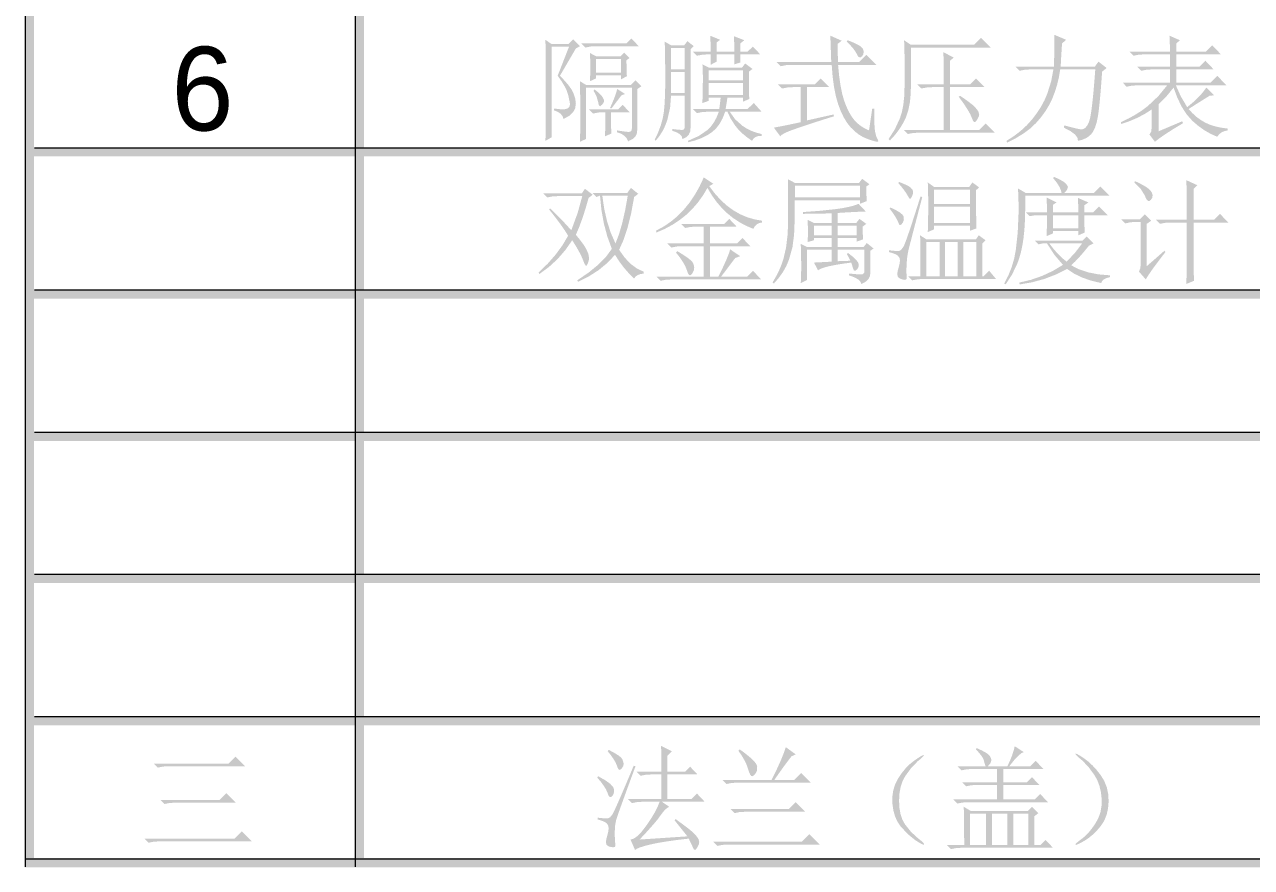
# Model space of a CAD drawing. Header units: millimetres. Extents: x 0 to 169, y 13 to 258.
# Drawn here: x 0 to 44.57, y 12.71 to 43.32 of the extents above; entities that cross this region are included whole.
import ezdxf

# ---------------------------------------------------------------- set-up
doc = ezdxf.new("R2010")
doc.units = ezdxf.units.MM

msp = doc.modelspace()

# ---------------------------------------------------------------- hatches: boundary and pattern name
h = msp.add_hatch(color=0)
h.dxf.hatch_style = 2
h.paths.add_polyline_path([(0, 12.706615), (0.338667, 12.706615), (0.338667, 258.105892), (0, 258.105892)])
h = msp.add_hatch(color=0)
h.dxf.hatch_style = 2
h.paths.add_polyline_path([(0, 12.706615), (0.338667, 12.706615), (0.338667, 258.105892), (0, 258.105892)])
h = msp.add_hatch(color=0)
h.dxf.hatch_style = 2
h.paths.add_polyline_path([(11.9888, 12.706615), (12.327467, 12.706615), (12.327467, 241.638226), (11.9888, 241.638226)])
h = msp.add_hatch(color=0)
h.paths.add_polyline_path([(20.672998, 40.91649), (20.706071, 40.966099), (20.804256, 40.887551), (20.883838, 40.817271), (20.944816, 40.755259), (20.987191, 40.701516), (21.0368, 40.614699), (21.053337, 40.552688), (21.0368, 40.486542), (20.987191, 40.420396), (20.933447, 40.370786), (20.904509, 40.35425), (20.863168, 40.391457), (20.838363, 40.503078), (20.780485, 40.70565)])
h.paths.add_polyline_path([(21.532894, 40.982635), (21.814014, 40.800734), (21.681722, 40.751125), (21.491553, 40.498944), (21.31792, 40.271568), (21.268311, 40.288104), (21.343414, 40.458292), (21.406115, 40.607809), (21.467437, 40.772485)])
h.paths.add_polyline_path([(20.226514, 42.636281), (21.863623, 42.636281), (22.045524, 42.818182), (22.310108, 42.537063), (20.772217, 42.537063), (20.565511, 42.52466), (20.375342, 42.487453)])
h.paths.add_polyline_path([(21.08641, 39.262844), (21.098812, 39.672121), (21.102946, 40.139276), (21.053337, 40.139276), (20.846631, 40.126874), (20.656462, 40.089667), (20.507634, 40.238495), (21.565967, 40.238495), (21.731332, 40.403859), (21.979378, 40.139276), (21.301384, 40.139276), (21.302417, 39.910866), (21.305518, 39.705194), (21.310685, 39.522259), (21.31792, 39.362063)])
h.paths.add_polyline_path([(20.755681, 42.074042), (20.755681, 41.577948), (21.665186, 41.577948), (21.665186, 42.074042)])
h.paths.add_polyline_path([(20.540707, 41.263755), (20.557243, 41.781898), (20.540707, 42.289016), (20.755681, 42.17326), (21.648649, 42.17326), (21.780941, 42.305552), (21.979378, 42.107115), (21.863623, 42.024432), (21.88016, 41.445656), (21.665186, 41.329901), (21.665186, 41.478729), (20.755681, 41.478729), (20.755681, 41.362974)])
h.paths.add_polyline_path([(21.516358, 39.477818), (21.653903, 39.456027), (21.769228, 39.439922), (21.862848, 39.428983), (21.935281, 39.422696), (21.989972, 39.426916), (22.029677, 39.44819), (22.053879, 39.487033), (22.062061, 39.543964), (22.062061, 41.032245), (20.391878, 41.032245), (20.391878, 39.163625), (20.176905, 39.064406), (20.189307, 39.581171), (20.193441, 40.139276), (20.176905, 41.263755), (20.391878, 41.131464), (22.028988, 41.131464), (22.194352, 41.296828), (22.409326, 41.081854), (22.260498, 40.982635), (22.260498, 39.527427), (22.243962, 39.369642), (22.194352, 39.257332), (22.095134, 39.16707), (21.929769, 39.080943), (21.872925, 39.194631), (21.785075, 39.287648), (21.666219, 39.359995), (21.516358, 39.411672)])
h.paths.add_polyline_path([(18.93667, 39.461281), (18.936606, 39.832706), (18.936412, 40.182167), (18.936089, 40.509667), (18.935637, 40.815204), (18.935055, 41.098778), (18.934345, 41.36039), (18.933505, 41.60004), (18.932536, 41.817727), (18.931438, 42.013451), (18.930211, 42.187213), (18.928854, 42.339013), (18.927368, 42.46885), (18.925753, 42.576724), (18.924009, 42.662636), (18.922136, 42.726586), (18.920134, 42.768573), (19.135108, 42.619745), (19.763493, 42.619745), (19.928858, 42.785109), (20.176905, 42.537063), (20.028076, 42.45438), (19.4493, 41.462193), (19.6219, 41.281411), (19.759359, 41.11975), (19.861678, 40.977726), (19.928858, 40.855856), (20.003272, 40.644327), (20.028076, 40.453469), (20.003272, 40.28397), (19.928858, 40.139276), (19.792432, 40.011118), (19.581592, 39.891229), (19.541284, 39.997683), (19.469971, 40.085533), (19.367652, 40.154779), (19.234326, 40.205422), (19.234326, 40.271568), (19.531983, 40.238495), (19.66014, 40.250897), (19.746957, 40.288104), (19.796566, 40.345982), (19.813102, 40.420396), (19.808968, 40.466905), (19.796566, 40.540285), (19.775895, 40.640537), (19.746957, 40.767661), (19.698381, 40.91649), (19.618799, 41.081854), (19.508211, 41.263755), (19.366618, 41.462193), (19.78003, 42.520526), (19.151644, 42.520526), (19.151644, 39.229771), (18.920134, 39.097479)])
h = msp.add_hatch(color=0)
h.paths.add_polyline_path([(25.782764, 42.338625), (25.78173, 42.528794), (25.77863, 42.685891), (25.773462, 42.809914), (25.766227, 42.900865), (26.146566, 42.752036), (25.997738, 42.636281), (25.997738, 42.338625), (26.262321, 42.338625), (26.460759, 42.520526), (26.725342, 42.239406), (25.997738, 42.239406), (25.997738, 41.94175), (25.782764, 41.875604), (25.782764, 42.239406), (25.137842, 42.239406), (25.137842, 41.974823), (24.922868, 41.859068), (24.922868, 42.239406), (24.823649, 42.239406), (24.616944, 42.227004), (24.426774, 42.189797), (24.277946, 42.338625), (24.922868, 42.338625), (24.921835, 42.536029), (24.918734, 42.698293), (24.913566, 42.825417), (24.906332, 42.917401), (25.270134, 42.768573), (25.137842, 42.669354), (25.137842, 42.338625)])
h.paths.add_polyline_path([(26.311931, 41.048781), (26.316065, 40.809003), (26.328467, 40.618833), (26.096957, 40.519615), (26.096957, 40.668443), (25.534717, 40.668443), (25.468571, 40.255031), (26.262321, 40.255031), (26.493832, 40.470005), (26.774951, 40.155813), (25.617399, 40.155813), (25.815837, 39.878827), (26.08042, 39.643182), (26.235449, 39.543964), (26.402881, 39.461281), (26.582715, 39.395135), (26.774951, 39.345526), (26.774951, 39.27938), (26.647827, 39.268011), (26.547575, 39.233905), (26.474195, 39.177061), (26.427686, 39.097479), (26.240703, 39.230804), (26.076975, 39.366197), (25.937018, 39.503656), (25.821349, 39.643182), (25.647027, 39.9119), (25.534717, 40.155813), (25.452035, 40.155813), (25.359103, 39.916206), (25.246018, 39.710706), (25.113296, 39.540346), (24.961453, 39.40616), (24.787734, 39.293591), (24.588694, 39.196009), (24.363815, 39.113929), (24.112582, 39.04787), (24.096045, 39.097479), (24.476384, 39.266978), (24.790576, 39.477818), (24.922868, 39.607009), (25.038623, 39.763072), (25.137842, 39.946006), (25.220524, 40.155813), (24.823649, 40.155813), (24.616944, 40.14341), (24.426774, 40.106203), (24.277946, 40.255031), (25.237061, 40.255031), (25.266, 40.474139), (25.28667, 40.668443), (24.856722, 40.668443), (24.856722, 40.552688), (24.625212, 40.470005), (24.641748, 41.280292), (24.640715, 41.472528), (24.637614, 41.635826), (24.632447, 41.770184), (24.625212, 41.875604), (24.856722, 41.759849), (26.063884, 41.759849), (26.179639, 41.908677), (26.444222, 41.71024), (26.311931, 41.611021)])
h.paths.add_polyline_path([(24.856722, 41.66063), (24.856722, 41.296828), (26.096957, 41.296828), (26.096957, 41.66063)])
h.paths.add_polyline_path([(24.856722, 41.197609), (24.856722, 40.767661), (26.096957, 40.767661), (26.096957, 41.197609)])
h.paths.add_polyline_path([(23.252686, 42.702427), (23.484196, 42.570135), (23.963753, 42.570135), (24.079509, 42.718964), (24.311019, 42.537063), (24.195264, 42.421307), (24.195264, 39.593573), (24.182862, 39.442678), (24.129118, 39.320721), (24.034033, 39.227704), (23.897608, 39.163625), (23.87487, 39.256643), (23.806657, 39.337258), (23.692969, 39.405471), (23.533806, 39.461281), (23.533806, 39.527427), (23.745334, 39.502622), (23.886583, 39.494354), (23.933006, 39.503656), (23.964442, 39.531561), (23.980376, 39.57807), (23.98029, 39.643182), (23.98029, 40.734589), (23.484196, 40.734589), (23.451123, 40.301196), (23.351905, 39.863668), (23.275423, 39.651709), (23.178272, 39.453702), (23.060449, 39.269131), (22.921957, 39.097479), (22.888884, 39.130552), (23.01506, 39.39927), (23.112815, 39.659719), (23.182664, 39.9119), (23.225125, 40.155813), (23.24993, 40.423583), (23.266466, 40.74768), (23.274734, 41.128621), (23.274734, 41.566924), (23.272657, 41.789122), (23.270514, 41.988517), (23.268243, 42.165046), (23.265777, 42.318643), (23.263053, 42.449245), (23.260007, 42.556786), (23.256572, 42.641201)])
h.paths.add_polyline_path([(23.484196, 42.470917), (23.484196, 41.693703), (23.98029, 41.693703), (23.98029, 42.470917)])
h.paths.add_polyline_path([(23.484196, 41.594484), (23.484196, 40.833807), (23.98029, 40.833807), (23.98029, 41.594484)])
h = msp.add_hatch(color=0)
h.paths.add_polyline_path([(28.428597, 39.84162), (29.387712, 40.056594), (29.404248, 39.990448), (28.935112, 39.842739), (28.536773, 39.714151), (28.209748, 39.6052), (27.954552, 39.516403), (27.759129, 39.444228), (27.610732, 39.377221), (27.508843, 39.316415), (27.452946, 39.262844), (27.221436, 39.577036), (27.729932, 39.676255), (28.197087, 39.775474), (28.197087, 41.048781), (27.915967, 41.048781), (27.709261, 41.036379), (27.519092, 40.999172), (27.370264, 41.148), (28.709717, 41.148), (28.924691, 41.362974), (29.238884, 41.048781), (28.428597, 41.048781)])
h.paths.add_polyline_path([(29.900342, 42.752036), (30.046156, 42.695279), (30.169748, 42.641104), (30.271637, 42.590031), (30.352339, 42.542575), (30.455691, 42.446801), (30.48463, 42.338625), (30.467405, 42.239406), (30.429509, 42.17326), (30.384033, 42.136053), (30.346826, 42.123651), (30.284815, 42.156724), (30.231071, 42.255943), (30.171127, 42.358262), (30.090511, 42.466783), (29.989225, 42.581504), (29.867269, 42.702427)])
h.paths.add_polyline_path([(29.53654, 42.619745), (29.540674, 42.264211), (29.553076, 41.958286), (30.313753, 41.958286), (30.578337, 42.22287), (30.942139, 41.859068), (29.553076, 41.859068), (29.591403, 41.461245), (29.640582, 41.111482), (29.701129, 40.810295), (29.773563, 40.5582), (29.855211, 40.344173), (29.943061, 40.156502), (30.037112, 39.994668), (30.137365, 39.858156), (30.2489, 39.741368), (30.376454, 39.639048), (30.519512, 39.551198), (30.677556, 39.477818), (30.731299, 39.84162), (30.793311, 40.271568), (30.875993, 40.271568), (30.870912, 39.976151), (30.872548, 39.735511), (30.881419, 39.550681), (30.898042, 39.422696), (30.946962, 39.241484), (31.008285, 39.114016), (31.016553, 39.076809), (30.975212, 39.064406), (30.926722, 39.071555), (30.847743, 39.092656), (30.738792, 39.127193), (30.600385, 39.174649), (30.449404, 39.240709), (30.30204, 39.331057), (30.157777, 39.445175), (30.016097, 39.582549), (29.881738, 39.750928), (29.759782, 39.949796), (29.650228, 40.178636), (29.553076, 40.436932), (29.470394, 40.730454), (29.404248, 41.065318), (29.354639, 41.441522), (29.321566, 41.859068), (27.866358, 41.859068), (27.659652, 41.846665), (27.469483, 41.809458), (27.320655, 41.958286), (29.30503, 41.958286), (29.271957, 42.917401), (29.685368, 42.7355)])
h = msp.add_hatch(color=0)
h.paths.add_polyline_path([(32.43042, 41.148), (33.389535, 41.148), (33.389535, 41.892141), (33.385401, 42.123651), (33.372998, 42.322089), (33.753337, 42.123651), (33.621045, 42.007896), (33.621045, 41.148), (34.348649, 41.148), (34.563623, 41.362974), (34.877816, 41.048781), (33.621045, 41.048781), (33.621045, 39.494354), (34.679378, 39.494354), (34.910889, 39.725865), (35.241618, 39.395135), (32.48003, 39.395135), (32.273324, 39.382733), (32.083155, 39.345526), (31.934326, 39.494354), (33.389535, 39.494354), (33.389535, 41.048781), (32.976123, 41.048781), (32.769418, 41.036379), (32.579248, 40.999172)])
h.paths.add_polyline_path([(31.967399, 42.156724), (31.963265, 42.421307), (31.950863, 42.752036), (32.19891, 42.586672), (34.497477, 42.586672), (34.745524, 42.834719), (35.09279, 42.487453), (32.19891, 42.487453), (32.19891, 41.197609), (32.193828, 40.828726), (32.162392, 40.499633), (32.105117, 40.210848), (32.022521, 39.962887), (31.914948, 39.739559), (31.782053, 39.523982), (31.62332, 39.31564), (31.438233, 39.114016), (31.388623, 39.163625), (31.616, 39.519159), (31.802035, 39.924302), (31.874382, 40.156846), (31.926058, 40.42453), (31.957064, 40.727354), (31.967399, 41.065318)])
h.paths.add_polyline_path([(33.935238, 40.701516), (33.984847, 40.734589), (34.167782, 40.609532), (34.319711, 40.498944), (34.440633, 40.402826), (34.53055, 40.321177), (34.642171, 40.180617), (34.679378, 40.056594), (34.662842, 39.978735), (34.613233, 39.880205), (34.555355, 39.800968), (34.514014, 39.775474), (34.464405, 39.812681), (34.414795, 39.924302), (34.353817, 40.065896), (34.253565, 40.242629), (34.114038, 40.454502)])
h = msp.add_hatch(color=0)
h.dxf.hatch_style = 2
h.paths.add_polyline_path([(37.689014, 42.636281), (37.660075, 42.185663), (37.639405, 41.792922), (38.879639, 41.792922), (39.011931, 41.974823), (39.309587, 41.743313), (39.144222, 41.611021), (39.123562, 41.313634), (39.102967, 41.041633), (39.082501, 40.795082), (39.062229, 40.574047), (39.042215, 40.378592), (39.022524, 40.208781), (39.003221, 40.064679), (38.98437, 39.946351), (38.941995, 39.750928), (38.889285, 39.585994), (38.82624, 39.451032), (38.752859, 39.345526), (38.66389, 39.26181), (38.553733, 39.192564), (38.421872, 39.137787), (38.26779, 39.097479), (38.248153, 39.214268), (38.156169, 39.333124), (37.991838, 39.454047), (37.75516, 39.577036), (37.771696, 39.659719), (37.963933, 39.607095), (38.12723, 39.565323), (38.261589, 39.53492), (38.367009, 39.516403), (38.453825, 39.523551), (38.532373, 39.569457), (38.602653, 39.653604), (38.664665, 39.775474), (38.693604, 39.866941), (38.722543, 40.000783), (38.751481, 40.177), (38.78042, 40.395591), (38.809359, 40.656557), (38.838298, 40.959898), (38.867237, 41.305613), (38.896175, 41.693703), (37.622868, 41.693703), (37.573345, 41.403368), (37.507802, 41.128018), (37.426756, 40.868172), (37.330724, 40.624345), (37.21695, 40.392835), (37.081988, 40.169593), (36.925322, 39.954619), (36.746436, 39.747913), (36.537663, 39.551457), (36.291683, 39.366886), (36.008496, 39.193683), (35.688102, 39.031333), (35.671566, 39.097479), (35.94037, 39.270165), (36.184885, 39.457836), (36.40563, 39.661011), (36.60312, 39.880205), (36.776753, 40.108529), (36.925581, 40.338403), (37.049604, 40.56931), (37.148823, 40.800734), (37.292828, 41.255487), (37.374821, 41.693703), (36.547998, 41.693703), (36.341293, 41.681301), (36.151123, 41.644094), (36.002295, 41.792922), (37.391358, 41.792922), (37.404794, 42.162925), (37.412028, 42.479185), (37.413062, 42.741701), (37.407894, 42.950474), (37.837842, 42.768573)])
h = msp.add_hatch(color=0)
h.dxf.hatch_style = 2
h.paths.add_polyline_path([(41.194743, 39.444745), (42.054639, 39.808547), (42.087712, 39.742401), (41.750781, 39.538796), (41.467595, 39.357928), (41.238151, 39.199799), (41.062451, 39.064406), (40.864014, 39.32899), (40.926026, 39.428208), (40.946696, 39.593573), (40.946696, 40.238495), (40.703817, 40.081398), (40.4382, 39.940839), (40.149846, 39.816815), (39.838753, 39.709328), (39.822217, 39.775474), (40.107471, 39.9119), (40.36792, 40.056594), (40.603565, 40.209556), (40.814405, 40.370786), (41.186475, 40.722186), (41.508936, 41.114927), (40.434066, 41.114927), (40.22736, 41.102525), (40.037191, 41.065318), (39.888363, 41.214146), (41.608155, 41.214146), (41.608155, 41.693703), (40.963233, 41.693703), (40.756527, 41.681301), (40.566358, 41.644094), (40.41753, 41.792922), (41.608155, 41.792922), (41.608155, 42.239406), (40.682113, 42.239406), (40.475407, 42.227004), (40.285238, 42.189797), (40.13641, 42.338625), (41.608155, 42.338625), (41.60402, 42.640415), (41.591618, 42.917401), (41.971957, 42.752036), (41.839665, 42.636281), (41.839665, 42.338625), (42.914535, 42.338625), (43.146045, 42.570135), (43.460238, 42.239406), (41.839665, 42.239406), (41.839665, 41.792922), (42.683024, 41.792922), (42.897998, 42.007896), (43.195655, 41.693703), (41.839665, 41.693703), (41.839665, 41.214146), (43.079899, 41.214146), (43.327946, 41.462193), (43.658675, 41.114927), (41.823128, 41.114927), (42.009164, 40.701516), (42.23654, 40.321177), (42.459782, 40.508246), (42.649951, 40.689113), (42.807048, 40.86378), (42.931071, 41.032245), (43.212191, 40.751125), (43.046826, 40.734589), (42.641683, 40.482408), (42.286149, 40.255031), (42.422575, 40.106289), (42.567269, 39.9746), (42.720231, 39.860482), (42.881462, 39.76445), (43.057162, 39.685815), (43.253532, 39.623201), (43.470573, 39.576089), (43.708285, 39.543964), (43.708285, 39.477818), (43.585295, 39.450946), (43.480908, 39.403404), (43.395126, 39.335191), (43.327946, 39.246307), (43.091354, 39.350694), (42.86148, 39.481952), (42.638841, 39.640082), (42.423953, 39.825083), (42.223362, 40.049359), (42.042926, 40.325311), (41.882126, 40.65294), (41.740446, 41.032245), (41.488265, 40.722186), (41.194743, 40.420396)])
h = msp.add_hatch(color=0)
h.dxf.hatch_style = 2
h.paths.add_polyline_path([(0.338667, 38.529948), (168.994667, 38.529948), (168.994667, 38.8686), (0.338667, 38.8686)])
h = msp.add_hatch(color=0)
h.paths.add_polyline_path([(24.674821, 37.769271), (25.022087, 37.53776), (24.873259, 37.455078), (25.073246, 37.189461), (25.284603, 36.95485), (25.507329, 36.751245), (25.741423, 36.578646), (25.986886, 36.437052), (26.243718, 36.326465), (26.511918, 36.246883), (26.791488, 36.198307), (26.791488, 36.132161), (26.685034, 36.111491), (26.597184, 36.066016), (26.527938, 35.995736), (26.477295, 35.900651), (26.216071, 36.010722), (25.969833, 36.142497), (25.738581, 36.295976), (25.522315, 36.471159), (25.321035, 36.668046), (25.134741, 36.886637), (24.963434, 37.126933), (24.807113, 37.388932), (24.644332, 37.114014), (24.461914, 36.859766), (24.259859, 36.626188), (24.038168, 36.413281), (23.796839, 36.221045), (23.535873, 36.049479), (23.25527, 35.898584), (22.95503, 35.768359), (22.938493, 35.834505), (23.21522, 35.984108), (23.474894, 36.160067), (23.717515, 36.36238), (23.943083, 36.591048), (24.151597, 36.846071), (24.343058, 37.12745), (24.517466, 37.435183)])
h.paths.add_polyline_path([(23.847998, 36.082552), (25.418962, 36.082552), (25.600863, 36.264453), (25.865446, 35.983333), (24.906332, 35.983333), (24.906332, 35.371484), (25.881983, 35.371484), (26.08042, 35.569922), (26.36154, 35.272266), (24.906332, 35.272266), (24.906332, 34.164323), (25.203988, 34.164323), (25.367285, 34.499186), (25.493376, 34.776172), (25.582259, 34.99528), (25.633936, 35.15651), (25.997738, 34.908464), (25.815837, 34.842318), (25.303207, 34.164323), (26.245785, 34.164323), (26.460759, 34.379297), (26.758415, 34.065104), (23.500733, 34.065104), (23.294027, 34.052702), (23.103858, 34.015495), (22.95503, 34.164323), (24.674821, 34.164323), (24.674821, 35.272266), (23.897608, 35.272266), (23.690902, 35.259863), (23.500733, 35.222656), (23.351905, 35.371484), (24.674821, 35.371484), (24.674821, 35.983333), (24.393701, 35.983333), (24.186996, 35.970931), (23.996826, 35.933724)])
h.paths.add_polyline_path([(23.666097, 35.040755), (23.715707, 35.090365), (23.94937, 34.945757), (24.121539, 34.82647), (24.232729, 34.733022), (24.283458, 34.665929), (24.315842, 34.570155), (24.327556, 34.495052), (24.311708, 34.387565), (24.266922, 34.296615), (24.216623, 34.234603), (24.178727, 34.213932), (24.146688, 34.225301), (24.116716, 34.259408), (24.08881, 34.316252), (24.062972, 34.395833), (24.007162, 34.53536), (23.922412, 34.689355), (23.808724, 34.857821)])
h = msp.add_hatch(color=0)
h.paths.add_polyline_path([(28.676644, 36.016406), (28.676644, 35.669141), (29.321566, 35.669141), (29.321566, 36.016406)])
h.paths.add_polyline_path([(29.53654, 36.016406), (29.53654, 35.669141), (30.231071, 35.669141), (30.231071, 36.016406)])
h.paths.add_polyline_path([(30.297217, 36.810156), (30.5618, 36.529036), (30.410905, 36.525936), (30.18973, 36.516634), (29.898275, 36.501131), (29.53654, 36.479427), (29.53654, 36.115625), (30.214535, 36.115625), (30.33029, 36.264453), (30.578337, 36.082552), (30.446045, 35.983333), (30.450179, 35.727018), (30.462582, 35.520312), (30.231071, 35.43763), (30.231071, 35.569922), (29.53654, 35.569922), (29.53654, 35.239193), (30.479118, 35.239193), (30.594873, 35.388021), (30.84292, 35.189583), (30.727165, 35.106901), (30.727165, 34.329687), (30.712696, 34.191195), (30.652751, 34.073372), (30.547331, 33.976221), (30.396436, 33.89974), (30.362329, 33.98759), (30.276546, 34.069238), (30.139087, 34.144686), (29.949951, 34.213932), (29.949951, 34.280078), (30.094732, 34.265609), (30.215224, 34.255273), (30.311945, 34.249072), (30.385411, 34.247005), (30.440102, 34.255273), (30.479807, 34.280078), (30.504009, 34.321419), (30.512191, 34.379297), (30.512191, 35.139974), (29.53654, 35.139974), (29.53654, 34.726562), (29.999561, 34.743099), (29.933415, 34.879525), (29.867269, 34.991146), (29.916878, 35.024219), (30.083363, 34.893047), (30.202821, 34.780995), (30.275771, 34.68858), (30.302729, 34.616319), (30.293772, 34.508832), (30.247608, 34.434418), (30.193864, 34.392388), (30.164925, 34.379297), (30.123584, 34.399967), (30.09878, 34.461979), (30.032634, 34.676953), (29.785879, 34.643622), (29.566512, 34.609774), (29.374534, 34.575409), (29.209945, 34.540527), (29.072744, 34.505129), (28.962932, 34.469214), (28.880508, 34.432782), (28.825472, 34.395833), (28.676644, 34.676953), (29.321566, 34.710026), (29.321566, 35.139974), (28.428597, 35.139974), (28.428597, 34.048568), (28.197087, 33.932812), (28.204322, 34.054597), (28.209489, 34.204286), (28.21259, 34.380847), (28.213623, 34.583247), (28.209489, 34.995969), (28.197087, 35.354948), (28.428597, 35.239193), (29.321566, 35.239193), (29.321566, 35.569922), (28.676644, 35.569922), (28.676644, 35.48724), (28.445134, 35.421094), (28.457536, 35.652604), (28.46167, 35.851042), (28.445134, 36.23138), (28.676644, 36.115625), (29.321566, 36.115625), (29.321566, 36.462891), (28.279769, 36.446354), (28.279769, 36.5125), (28.871637, 36.55453), (29.45937, 36.617231), (29.732135, 36.657452), (29.963043, 36.703358), (30.151576, 36.754432)])
h.paths.add_polyline_path([(27.982113, 37.471615), (27.982113, 37.041667), (30.346826, 37.041667), (30.346826, 37.471615)])
h.paths.add_polyline_path([(27.171826, 33.949349), (27.302051, 34.176725), (27.411605, 34.395833), (27.500488, 34.606673), (27.568701, 34.809245), (27.663786, 35.223345), (27.71753, 35.674653), (27.725023, 35.809518), (27.730965, 35.978424), (27.735358, 36.181308), (27.7382, 36.418104), (27.739492, 36.688749), (27.739234, 36.993177), (27.737425, 37.331324), (27.734066, 37.703125), (27.982113, 37.570833), (30.313753, 37.570833), (30.429509, 37.719661), (30.694092, 37.521224), (30.578337, 37.438542), (30.582471, 37.149154), (30.594873, 36.909375), (30.346826, 36.810156), (30.346826, 36.942448), (27.982113, 36.942448), (27.980132, 36.560042), (27.974534, 36.223112), (27.965835, 35.931657), (27.954552, 35.685677), (27.895985, 35.235059), (27.767139, 34.776172), (27.671021, 34.548796), (27.548031, 34.329687), (27.398169, 34.118848), (27.221436, 33.916276)])
h = msp.add_hatch(color=0)
h.paths.add_polyline_path([(33.042269, 37.322786), (33.042269, 36.810156), (34.348649, 36.810156), (34.348649, 37.322786)])
h.paths.add_polyline_path([(33.042269, 36.710937), (33.042269, 36.115625), (34.348649, 36.115625), (34.348649, 36.710937)])
h.paths.add_polyline_path([(32.761149, 35.421094), (32.761149, 34.180859), (33.240707, 34.180859), (33.240707, 35.421094)])
h.paths.add_polyline_path([(33.439144, 35.421094), (33.439144, 34.180859), (33.902165, 34.180859), (33.902165, 35.421094)])
h.paths.add_polyline_path([(34.100602, 35.421094), (34.100602, 34.180859), (34.58016, 34.180859), (34.58016, 35.421094)])
h.paths.add_polyline_path([(32.810759, 35.784896), (32.817993, 35.962663), (32.823161, 36.181771), (32.826262, 36.44222), (32.827295, 36.74401), (32.826262, 37.038566), (32.823161, 37.277311), (32.817993, 37.460246), (32.810759, 37.58737), (33.042269, 37.422005), (34.315576, 37.422005), (34.431332, 37.58737), (34.679378, 37.405469), (34.563623, 37.30625), (34.564657, 36.847363), (34.567757, 36.462891), (34.572925, 36.152832), (34.58016, 35.917187), (34.348649, 35.834505), (34.348649, 36.016406), (33.042269, 36.016406), (33.042269, 35.884115)])
h.paths.add_polyline_path([(32.529639, 35.669141), (32.761149, 35.520312), (34.563623, 35.520312), (34.662842, 35.669141), (34.910889, 35.48724), (34.795134, 35.371484), (34.795134, 34.180859), (34.844743, 34.180859), (35.043181, 34.379297), (35.291227, 34.081641), (32.645394, 34.081641), (32.438688, 34.069238), (32.248519, 34.032031), (32.099691, 34.180859), (32.546175, 34.180859), (32.546175, 35.272266), (32.542041, 35.454167)])
h.paths.add_polyline_path([(32.612321, 37.058203), (32.499161, 36.628524), (32.3995, 36.249036), (32.313405, 35.919804), (32.24094, 35.640891), (32.182169, 35.412363), (32.137156, 35.234283), (32.105968, 35.106718), (32.088667, 35.029731), (32.055594, 34.801666), (32.039057, 34.528125), (32.036904, 34.390666), (32.038368, 34.275944), (32.042933, 34.18396), (32.050082, 34.114714), (32.033545, 34.065104), (31.983936, 34.048568), (31.906077, 34.060281), (31.807547, 34.092665), (31.72831, 34.151232), (31.702816, 34.247005), (31.715218, 34.358626), (31.752425, 34.495052), (31.789632, 34.64388), (31.802035, 34.759635), (31.782053, 34.850586), (31.724865, 34.925), (31.677236, 34.958073), (31.60842, 34.991146), (31.5179, 35.024219), (31.40516, 35.057292), (31.40516, 35.123437), (31.539518, 35.109054), (31.644938, 35.099322), (31.721419, 35.094757), (31.768962, 35.095877), (31.839931, 35.137218), (31.923302, 35.244705), (31.953005, 35.304122), (31.996596, 35.41205), (32.054011, 35.568425), (32.125185, 35.773183), (32.210052, 36.026257), (32.30855, 36.327584), (32.420612, 36.6771), (32.546175, 37.07474)])
h.paths.add_polyline_path([(31.454769, 36.677865), (31.652173, 36.58278), (31.797901, 36.495964), (31.891952, 36.417415), (31.934326, 36.347135), (31.942595, 36.223801), (31.901253, 36.121137), (31.843376, 36.054302), (31.802035, 36.032943), (31.768962, 36.061882), (31.735889, 36.148698), (31.691447, 36.241715), (31.624268, 36.355404), (31.534351, 36.489762), (31.421696, 36.644792)])
h.paths.add_polyline_path([(31.768962, 37.603906), (31.912622, 37.548096), (32.029411, 37.496419), (32.119328, 37.448877), (32.182373, 37.405469), (32.256787, 37.322786), (32.281592, 37.240104), (32.269879, 37.166379), (32.237495, 37.080252), (32.199599, 37.013417), (32.165837, 36.992057), (32.12863, 37.020996), (32.083155, 37.107812), (32.024243, 37.204964), (31.946729, 37.314518), (31.850611, 37.436475), (31.735889, 37.570833)])
h = msp.add_hatch(color=0)
h.paths.add_polyline_path([(37.126774, 35.636068), (37.139177, 35.991602), (37.143311, 36.396745), (36.713363, 36.396745), (36.514925, 36.363672), (36.382634, 36.495964), (37.143311, 36.495964), (37.139177, 36.756413), (37.126774, 37.041667), (37.490576, 36.859766), (37.358285, 36.777083), (37.358285, 36.495964), (38.284326, 36.495964), (38.26779, 37.02513), (38.648128, 36.859766), (38.4993, 36.760547), (38.4993, 36.495964), (38.813493, 36.495964), (39.028467, 36.710937), (39.34266, 36.396745), (38.4993, 36.396745), (38.500334, 36.177637), (38.503434, 35.99987), (38.508602, 35.863444), (38.515837, 35.768359), (38.284326, 35.669141), (38.284326, 35.817969), (37.358285, 35.817969), (37.358285, 35.735286)])
h.paths.add_polyline_path([(38.664665, 35.288802), (38.48173, 35.064526), (38.313265, 34.871257), (38.159269, 34.708993), (38.019743, 34.577734), (38.30603, 34.430973), (38.635726, 34.321419), (39.00883, 34.249072), (39.425342, 34.213932), (39.425342, 34.147786), (39.306486, 34.115747), (39.214502, 34.069238), (39.14939, 34.00826), (39.111149, 33.932812), (38.74218, 34.020662), (38.412484, 34.135384), (38.122062, 34.276978), (37.870915, 34.445443), (37.465772, 34.242871), (37.044092, 34.081641), (36.605876, 33.961751), (36.151123, 33.883203), (36.134587, 33.949349), (36.562468, 34.051668), (36.969678, 34.193262), (37.356218, 34.374129), (37.722087, 34.594271), (37.420296, 34.945671), (37.143311, 35.371484), (36.977946, 35.371484), (36.829118, 35.338411), (36.696826, 35.470703), (38.433155, 35.470703), (38.581983, 35.619531), (38.83003, 35.371484)])
h.paths.add_polyline_path([(37.225993, 35.371484), (37.383089, 35.168913), (37.540186, 34.991146), (37.697282, 34.838184), (37.854378, 34.710026), (38.160303, 35.032487), (38.416618, 35.371484)])
h.paths.add_polyline_path([(37.358285, 36.396745), (37.358285, 35.917187), (38.284326, 35.917187), (38.284326, 36.396745)])
h.paths.add_polyline_path([(36.084977, 37.372396), (36.366097, 37.207031), (37.672477, 37.207031), (37.644228, 37.310384), (37.595307, 37.422005), (37.559048, 37.486084), (37.507802, 37.562565), (37.441053, 37.651449), (37.358285, 37.752734), (37.407894, 37.785807), (37.577479, 37.707345), (37.706239, 37.637668), (37.794692, 37.577293), (37.843354, 37.526736), (37.88814, 37.455767), (37.903988, 37.422005), (37.870915, 37.318652), (37.771696, 37.207031), (38.846566, 37.207031), (39.078076, 37.438542), (39.408806, 37.107812), (36.349561, 37.107812), (36.351714, 36.638677), (36.341982, 36.223801), (36.32088, 35.863702), (36.288927, 35.558898), (36.246466, 35.292161), (36.193153, 35.045578), (36.128472, 34.818633), (36.051905, 34.610807), (35.865869, 34.230469), (35.638493, 33.883203), (35.588884, 33.916276), (35.738831, 34.208765), (35.85829, 34.507454), (35.947777, 34.812345), (36.007807, 35.123437), (36.078087, 35.756646), (36.107026, 36.402257), (36.109007, 36.708095), (36.106337, 36.972076), (36.098499, 37.193682)])
h = msp.add_hatch(color=0)
h.paths.add_polyline_path([(40.318311, 37.58737), (40.334847, 37.636979), (40.502365, 37.557397), (40.641461, 37.484017), (40.752651, 37.416838), (40.836453, 37.355859), (40.943251, 37.240104), (40.979769, 37.124349), (40.963922, 37.02513), (40.919135, 36.958984), (40.872971, 36.921777), (40.847477, 36.909375), (40.80717, 36.921777), (40.768929, 36.958984), (40.732756, 37.020996), (40.698649, 37.107812), (40.545687, 37.351725)])
h.paths.add_polyline_path([(40.764795, 34.544661), (41.409717, 35.106901), (41.44279, 35.057292), (41.305072, 34.879008), (41.181307, 34.716227), (41.071495, 34.568949), (40.975635, 34.437174), (40.893728, 34.320903), (40.825773, 34.220133), (40.771771, 34.134867), (40.731722, 34.065104), (40.483675, 34.346224), (40.533285, 34.474382), (40.549821, 34.660417), (40.549821, 36.148698), (40.119873, 36.148698), (40.268701, 36.148698), (40.148812, 36.136296), (39.987582, 36.099089), (39.838753, 36.247917), (40.516748, 36.247917), (40.698649, 36.429818), (40.93016, 36.198307), (40.764795, 36.082552)])
h.paths.add_polyline_path([(42.220003, 36.23138), (42.219745, 36.496222), (42.21897, 36.736776), (42.217678, 36.953042), (42.215869, 37.14502), (42.213544, 37.31271), (42.210702, 37.456112), (42.207343, 37.575226), (42.203467, 37.670052), (42.600342, 37.488151), (42.46805, 37.355859), (42.46805, 36.23138), (43.212191, 36.23138), (43.427165, 36.446354), (43.724821, 36.132161), (42.46805, 36.132161), (42.46805, 34.627344), (42.472184, 34.309017), (42.484587, 34.015495), (42.203467, 33.89974), (42.210702, 34.140552), (42.215869, 34.350358), (42.21897, 34.529159), (42.220003, 34.676953), (42.220003, 36.132161), (41.376644, 36.132161), (41.624691, 36.132161), (41.430388, 36.119759), (41.244352, 36.082552), (41.095524, 36.23138)])
h = msp.add_hatch(color=0)
h.paths.add_polyline_path([(18.837451, 37.190495), (20.24305, 37.190495), (20.358806, 37.355859), (20.639925, 37.140885), (20.491097, 37.02513), (20.375342, 36.625155), (20.259587, 36.268587), (20.143832, 35.955428), (20.028076, 35.685677), (20.157267, 35.528667), (20.263721, 35.38871), (20.347437, 35.266323), (20.408415, 35.162023), (20.482829, 34.987701), (20.507634, 34.842318), (20.49592, 34.743788), (20.463536, 34.649392), (20.429775, 34.582558), (20.408415, 34.561198), (20.382577, 34.5736), (20.354671, 34.610807), (20.324699, 34.672819), (20.29266, 34.759635), (20.224447, 34.916732), (20.135563, 35.090365), (20.026009, 35.280534), (19.895785, 35.48724), (19.641537, 35.125505), (19.35835, 34.800977), (19.046224, 34.513656), (18.70516, 34.263542), (18.672087, 34.313151), (19.005917, 34.638713), (19.296338, 34.970475), (19.543351, 35.308439), (19.746957, 35.652604), (19.622933, 35.848975), (19.465837, 36.074284), (19.275668, 36.328532), (19.052425, 36.611719), (19.102035, 36.644792), (19.490641, 36.256185), (19.862712, 35.851042), (20.094222, 36.483561), (20.259587, 37.091276), (19.383155, 37.091276), (19.176449, 37.078874), (18.98628, 37.041667)])
h.paths.add_polyline_path([(20.623389, 37.207031), (21.896696, 37.207031), (22.028988, 37.388932), (22.293571, 37.173958), (22.144743, 37.058203), (22.036223, 36.467025), (21.909099, 35.95026), (21.763371, 35.50791), (21.59904, 35.139974), (21.803679, 34.85472), (22.02072, 34.627344), (22.250163, 34.457845), (22.492009, 34.346224), (22.492009, 34.280078), (22.364885, 34.256307), (22.264632, 34.218066), (22.191252, 34.165356), (22.144743, 34.098177), (21.946306, 34.294548), (21.764405, 34.50332), (21.59904, 34.724495), (21.450212, 34.958073), (21.168058, 34.66145), (20.850765, 34.399967), (20.498332, 34.173625), (20.110759, 33.982422), (20.077686, 34.032031), (20.491097, 34.314185), (20.838363, 34.598405), (21.119483, 34.884692), (21.334457, 35.173047), (21.171159, 35.622632), (21.045069, 36.094954), (20.956185, 36.590015), (20.904509, 37.107812), (20.772217, 37.058203)])
h.paths.add_polyline_path([(20.987191, 37.107812), (21.060572, 36.614819), (21.164958, 36.1611), (21.30035, 35.746655), (21.466748, 35.371484), (21.593872, 35.703247), (21.710661, 36.103223), (21.817114, 36.571411), (21.913233, 37.107812)])
h = msp.add_hatch(color=0)
h.dxf.hatch_style = 2
h.paths.add_polyline_path([(0.338667, 33.365281), (168.994667, 33.365281), (168.994667, 33.703955), (0.338667, 33.703955)])
h = msp.add_hatch(color=0)
h.dxf.hatch_style = 2
h.paths.add_polyline_path([(0.338667, 28.200615), (168.994667, 28.200615), (168.994667, 28.539288), (0.338667, 28.539288)])
h = msp.add_hatch(color=0)
h.dxf.hatch_style = 2
h.paths.add_polyline_path([(0.338667, 23.035948), (168.994667, 23.035948), (168.994667, 23.374622), (0.338667, 23.374622)])
h = msp.add_hatch(color=0)
h.dxf.hatch_style = 2
h.paths.add_polyline_path([(0.338667, 17.871281), (168.994667, 17.871281), (168.994667, 18.209934), (0.338667, 18.209934)])
h = msp.add_hatch(color=0)
h.paths.add_polyline_path([(23.136931, 16.184562), (23.135897, 16.510124), (23.132796, 16.775741), (23.127629, 16.981413), (23.120394, 17.127141), (23.517269, 16.928703), (23.351905, 16.763339), (23.351905, 16.184562), (23.996826, 16.184562), (24.178727, 16.366464), (24.443311, 16.085344), (23.351905, 16.085344), (23.351905, 15.192375), (24.228337, 15.192375), (24.426774, 15.390813), (24.707894, 15.093156), (23.153467, 15.093156), (23.41805, 14.911255), (23.342603, 14.866813), (23.265088, 14.799634), (23.185506, 14.709717), (23.103858, 14.597062), (22.994304, 14.449268), (22.831006, 14.253931), (22.613965, 14.011052), (22.343181, 13.72063), (24.079509, 13.836385), (23.616488, 14.415161), (23.649561, 14.464771), (23.914833, 14.270467), (24.118094, 14.117505), (24.27519, 13.985903), (24.399214, 13.858434), (24.481207, 13.74199), (24.509457, 13.637948), (24.49292, 13.538729), (24.443311, 13.43951), (24.389567, 13.365096), (24.360628, 13.340292), (24.315153, 13.365096), (24.277946, 13.43951), (24.129118, 13.753703), (23.694002, 13.70306), (23.314697, 13.65035), (22.991203, 13.595573), (22.723519, 13.538729), (22.509579, 13.482919), (22.347315, 13.431242), (22.236727, 13.3837), (22.177816, 13.340292), (22.012451, 13.72063), (22.128293, 13.751636), (22.261187, 13.844654), (22.411652, 13.999683), (22.580203, 14.216724), (22.744448, 14.457536), (22.881304, 14.683879), (22.990256, 14.895752), (23.070785, 15.093156), (22.458936, 15.093156), (22.25223, 15.080754), (22.062061, 15.043547), (21.913233, 15.192375), (23.136931, 15.192375), (23.136931, 16.085344), (22.773128, 16.085344), (22.566423, 16.072941), (22.376253, 16.035734), (22.227425, 16.184562)])
h.paths.add_polyline_path([(22.194352, 16.383), (22.042176, 15.968824), (21.908151, 15.602772), (21.792342, 15.284908), (21.694814, 15.015297), (21.61563, 14.794004), (21.554857, 14.621092), (21.512557, 14.496627), (21.488797, 14.420674), (21.447456, 14.192608), (21.439187, 13.919068), (21.444269, 13.781608), (21.450901, 13.666887), (21.458566, 13.574903), (21.466748, 13.505656), (21.446078, 13.456047), (21.384066, 13.43951), (21.309652, 13.447779), (21.218701, 13.472583), (21.144287, 13.526327), (21.119483, 13.621411), (21.131885, 13.724764), (21.169092, 13.869458), (21.206299, 14.018286), (21.218701, 14.134042), (21.19872, 14.237395), (21.141531, 14.315943), (21.093903, 14.349016), (21.025087, 14.382089), (20.934567, 14.415161), (20.821826, 14.448234), (20.821826, 14.51438), (20.956271, 14.499997), (21.062294, 14.490265), (21.140412, 14.4857), (21.191141, 14.486819), (21.269689, 14.528161), (21.356505, 14.635648), (21.388534, 14.694031), (21.439101, 14.798859), (21.508143, 14.950066), (21.595595, 15.147589), (21.701392, 15.391362), (21.825469, 15.68132), (21.967762, 16.0174), (22.128207, 16.399536)])
h.paths.add_polyline_path([(20.838363, 16.019198), (21.091577, 15.876657), (21.272445, 15.747035), (21.380965, 15.63085), (21.417139, 15.528616), (21.411024, 15.441714), (21.393023, 15.370831), (21.363654, 15.315451), (21.323432, 15.275057), (21.279938, 15.260588), (21.240061, 15.283326), (21.203285, 15.34327), (21.169092, 15.440422), (21.115349, 15.55411), (21.0368, 15.680201), (20.933447, 15.818693), (20.80529, 15.969589)])
h.paths.add_polyline_path([(21.218701, 16.978313), (21.423426, 16.869792), (21.574924, 16.775741), (21.673712, 16.696159), (21.720307, 16.631047), (21.752691, 16.531828), (21.764405, 16.465682), (21.748557, 16.387134), (21.703771, 16.316854), (21.653472, 16.267245), (21.615576, 16.250708), (21.590772, 16.261044), (21.565967, 16.292049), (21.541162, 16.343726), (21.516358, 16.416073), (21.464681, 16.528728), (21.392334, 16.651717), (21.299317, 16.785043), (21.185628, 16.928703)])
h = msp.add_hatch(color=0)
h.paths.add_polyline_path([(25.931592, 16.94524), (25.981201, 16.994849), (26.12849, 16.887362), (26.256206, 16.788143), (26.364414, 16.697193), (26.453179, 16.61451), (26.522566, 16.540096), (26.572638, 16.473951), (26.603461, 16.416073), (26.615099, 16.366464), (26.602008, 16.209367), (26.543441, 16.10188), (26.473161, 16.039868), (26.427686, 16.019198), (26.394613, 16.033667), (26.36154, 16.077076), (26.328467, 16.149423), (26.295394, 16.250708), (26.241651, 16.411939), (26.163102, 16.581438), (26.05975, 16.759204)])
h.paths.add_polyline_path([(27.866358, 16.746802), (27.758871, 16.612443), (27.618311, 16.424341), (27.444678, 16.182495), (27.237972, 15.886906), (27.965576, 15.886906), (28.213623, 16.134953), (28.560889, 15.787688), (25.898519, 15.787688), (25.691813, 15.775285), (25.501644, 15.738078), (25.352816, 15.886906), (27.138753, 15.886906), (27.332023, 16.283781), (27.481885, 16.61451), (27.588338, 16.879094), (27.651384, 17.077531), (28.015186, 16.812948)])
h.paths.add_polyline_path([(25.650472, 14.828573), (27.767139, 14.828573), (28.015186, 15.07662), (28.362451, 14.729354), (26.179639, 14.729354), (25.968799, 14.716952), (25.7993, 14.679745)])
h.paths.add_polyline_path([(25.022087, 13.637948), (28.23016, 13.637948), (28.51128, 13.919068), (28.891618, 13.538729), (25.56779, 13.538729), (25.344548, 13.526327), (25.170915, 13.48912)])
h = msp.add_hatch(color=0)
h.paths.add_polyline_path([(35.919613, 14.663208), (35.919613, 13.522193), (36.465316, 13.522193), (36.465316, 14.663208)])
h.paths.add_polyline_path([(34.133675, 13.522193), (34.133417, 13.77179), (34.132642, 13.999683), (34.13135, 14.205872), (34.129541, 14.390357), (34.127216, 14.553138), (34.124374, 14.694214), (34.121015, 14.813587), (34.117139, 14.911255), (34.365186, 14.762427), (36.44878, 14.762427), (36.597608, 14.911255), (36.829118, 14.679745), (36.68029, 14.56399), (36.68029, 13.522193), (36.9118, 13.522193), (37.093701, 13.704094), (37.358285, 13.422974), (34.050993, 13.422974), (33.844287, 13.410572), (33.654118, 13.373365), (33.50529, 13.522193)])
h.paths.add_polyline_path([(34.348649, 14.663208), (34.348649, 13.522193), (34.927425, 13.522193), (34.927425, 14.663208)])
h.paths.add_polyline_path([(35.142399, 14.663208), (35.142399, 13.522193), (35.704639, 13.522193), (35.704639, 14.663208)])
h.paths.add_polyline_path([(34.58016, 17.044458), (34.771449, 16.957728), (34.915712, 16.879783), (35.013467, 16.811139), (35.065229, 16.752314), (35.110015, 16.664809), (35.125863, 16.61451), (35.09279, 16.498755), (34.993571, 16.383), (35.704639, 16.383), (35.801791, 16.595907), (35.878272, 16.788143), (35.934082, 16.959709), (35.969222, 17.110604), (36.299951, 16.89563), (36.211068, 16.85739), (36.093246, 16.759204), (35.946485, 16.601075), (35.770785, 16.383), (36.531462, 16.383), (36.729899, 16.581437), (37.011019, 16.283781), (35.555811, 16.283781), (35.555811, 15.804224), (36.415707, 15.804224), (36.597608, 15.986125), (36.862191, 15.705005), (35.555811, 15.705005), (35.555811, 15.175839), (36.696826, 15.175839), (36.895264, 15.374276), (37.176384, 15.07662), (34.282503, 15.07662), (34.075798, 15.064217), (33.885628, 15.02701), (33.7368, 15.175839), (35.3243, 15.175839), (35.3243, 15.705005), (34.596696, 15.705005), (34.38999, 15.692603), (34.199821, 15.655396), (34.050993, 15.804224), (35.3243, 15.804224), (35.3243, 16.283781), (34.431332, 16.283781), (34.224626, 16.271379), (34.034457, 16.234172), (33.885628, 16.383), (34.910889, 16.383), (34.877816, 16.482219), (34.844743, 16.61451), (34.80857, 16.687891), (34.749658, 16.775741), (34.66801, 16.87806), (34.563623, 16.994849)])
h = msp.add_hatch(color=0)
h.paths.add_polyline_path([(4.687094, 16.482219), (7.415609, 16.482219), (7.663656, 16.730266), (8.010922, 16.383), (5.21626, 16.383), (5.021957, 16.370598), (4.835922, 16.333391)])
h.paths.add_polyline_path([(4.935141, 15.159302), (7.08488, 15.159302), (7.332927, 15.407349), (7.680193, 15.060083), (5.464307, 15.060083), (5.270004, 15.047681), (5.083969, 15.010474)])
h.paths.add_polyline_path([(4.356365, 13.753703), (7.630583, 13.753703), (7.895167, 14.018286), (8.258969, 13.654484), (4.885531, 13.654484), (4.691228, 13.642082), (4.505193, 13.604875)])
h = msp.add_hatch(color=0)
h.dxf.hatch_style = 2
h.paths.add_polyline_path([(32.452469, 13.77024), (32.56297, 13.681356), (32.637815, 13.613143), (32.676486, 13.565601), (32.678467, 13.538729), (32.646428, 13.53649), (32.583382, 13.562156), (32.489331, 13.614694), (32.364274, 13.693069), (32.087978, 13.915623), (31.824083, 14.200187), (31.709362, 14.369686), (31.621512, 14.56399), (31.560534, 14.783098), (31.526427, 15.02701), (31.524274, 15.276177), (31.558811, 15.511391), (31.629522, 15.733169), (31.735889, 15.942028), (31.865166, 16.134264), (32.005295, 16.30583), (32.156793, 16.456725), (32.320177, 16.58695), (32.469005, 16.689269), (32.576492, 16.756448), (32.642638, 16.788488), (32.667443, 16.785387), (32.657021, 16.756362), (32.617144, 16.710284), (32.547295, 16.646636), (32.446957, 16.564901), (32.216135, 16.329257), (31.989448, 16.019198), (31.89221, 15.833163), (31.823394, 15.622323), (31.782484, 15.386678), (31.768962, 15.126229), (31.782398, 14.867933), (31.822705, 14.639093), (31.889885, 14.440225), (31.983936, 14.271845), (32.207867, 13.994171)])
h = msp.add_hatch(color=0)
h.dxf.hatch_style = 2
h.paths.add_polyline_path([(39.100125, 14.216724), (38.960599, 14.052479), (38.814871, 13.907354), (38.662942, 13.781867), (38.504813, 13.676533), (38.363219, 13.599104), (38.2609, 13.549064), (38.197854, 13.52693), (38.174083, 13.533217), (38.1864, 13.562242), (38.231272, 13.60832), (38.308184, 13.671968), (38.416618, 13.753703), (38.533493, 13.849907), (38.652952, 13.9735), (38.775511, 14.124998), (38.901687, 14.304918), (39.012189, 14.507404), (39.087034, 14.725909), (39.125705, 14.959917), (39.127686, 15.208911), (39.098833, 15.453944), (39.045692, 15.676755), (38.968781, 15.877863), (38.868615, 16.057783), (38.644683, 16.363018), (38.416618, 16.597974), (38.308184, 16.686944), (38.231272, 16.755759), (38.1864, 16.804938), (38.174083, 16.834997), (38.196821, 16.840164), (38.256766, 16.814326), (38.353917, 16.757482), (38.488276, 16.669632), (38.641152, 16.553877), (38.793512, 16.413317), (38.944837, 16.247952), (39.094613, 16.057783), (39.22389, 15.846857), (39.31441, 15.618878), (39.366689, 15.373329), (39.381245, 15.109693), (39.360574, 14.849243), (39.306831, 14.613599), (39.220014, 14.402759)])
h = msp.add_hatch(color=0)
h.dxf.hatch_style = 2
h.paths.add_polyline_path([(0, 12.706615), (168.994667, 12.706615), (168.994667, 13.045267), (0, 13.045267)])
h = msp.add_hatch(color=0)
h.dxf.hatch_style = 2
h.paths.add_polyline_path([(0.338667, 12.706615), (168.994667, 12.706615), (168.994667, 13.045267), (0.338667, 13.045267)])

# ---------------------------------------------------------------- linework, layer by layer
at = {"color": 0, "lineweight": 0}
for points in [[(0.021167, 258.084726), (0.021167, 12.727781)], [(12.009967, 241.617059), (12.009967, 12.727781)], [(0.359833, 38.847448), (168.9735, 38.847448)], [(0.359833, 33.682781), (168.9735, 33.682781)], [(0.359833, 28.518115), (168.9735, 28.518115)], [(0.359833, 23.353448), (168.9735, 23.353448)], [(0.359833, 18.188781), (168.9735, 18.188781)], [(0.021167, 13.024115), (168.9735, 13.024115)], [(0.359833, 13.024115), (168.9735, 13.024115)]]:
    msp.add_lwpolyline(points, dxfattribs=at)

# ---------------------------------------------------------------- texts
at = {"color": 0, "insert": (5.334, 42.514926), "char_height": 3.039533, "attachment_point": 1}
msp.add_mtext('{\\fËÎÌå|b0|i0|c0;6}', dxfattribs=at)

doc.saveas('drawing.dxf')
